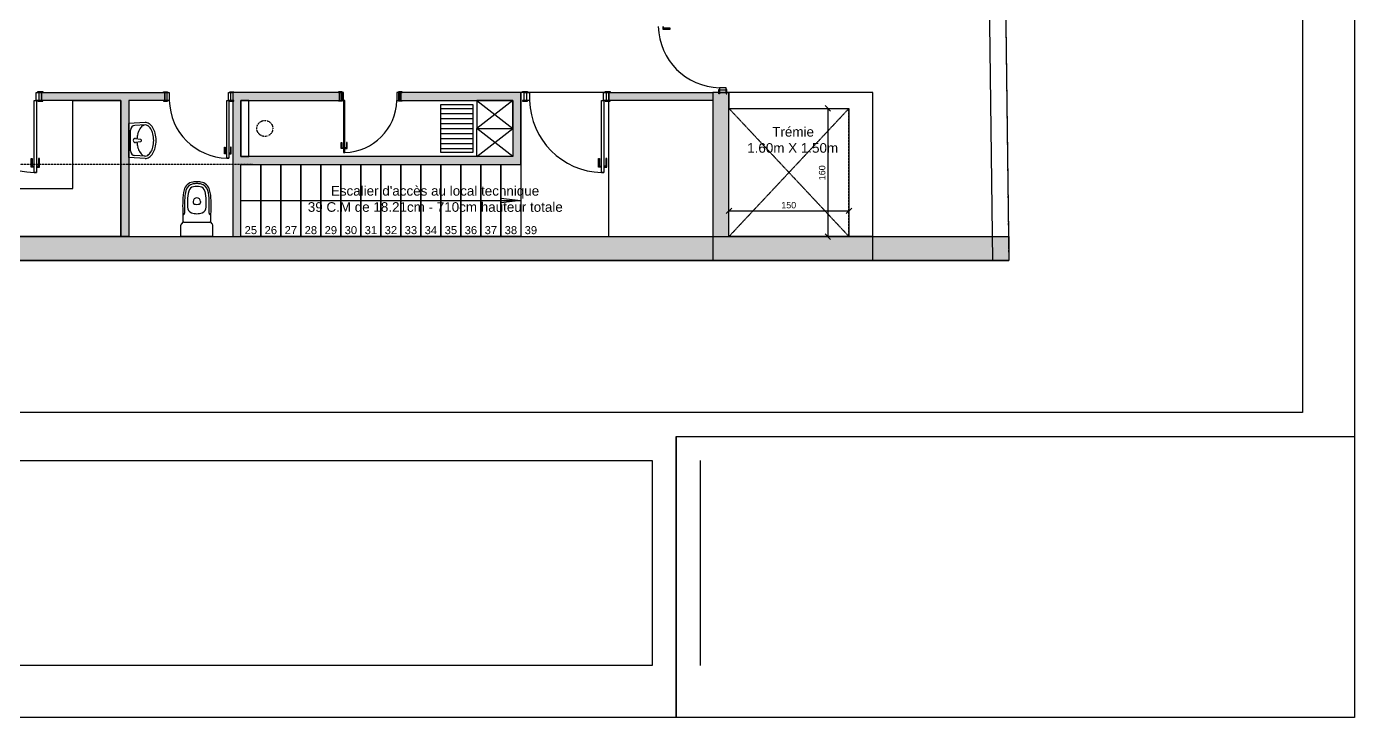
# Model space of a CAD drawing. Header units: millimetres. Extents: x 71819 to 78266, y 23672 to 38445.
# Drawn here: x 76607 to 78266, y 29923 to 30786 of the extents above; entities that cross this region are included whole.
import ezdxf
from ezdxf.enums import TextEntityAlignment as Align

# ---------------------------------------------------------------- set-up
doc = ezdxf.new("R2010")
doc.units = ezdxf.units.MM
doc.linetypes.add('CACHE', pattern=[0.375, 0.25, -0.125])
doc.linetypes.add('DASHED2', pattern=[0.375, 0.25, -0.125])
doc.layers.add('Plan Archi', color=8, linetype='Continuous')
doc.styles.get("Standard").update_dxf_attribs({"font": 'arial.ttf'})

msp = doc.modelspace()

# ---------------------------------------------------------------- hatches: boundary and pattern name
at = {"layer": 'Plan Archi'}
h = msp.add_hatch(color=256, dxfattribs=at)
h.dxf.hatch_style = 1
h.paths.add_polyline_path([(76734.4, 30693.3), (76734.4, 30523.3), (76724.4, 30523.3), (76724.4, 30693.3), (76625.4, 30693.3), (76625.4, 30703.3), (76779.4, 30703.3), (76779.4, 30693.3)])
h = msp.add_hatch(color=256, dxfattribs=at)
h.dxf.hatch_style = 1
h.paths.add_polyline_path([(76874.4, 30623.3), (76874.4, 30693.3), (76997.8, 30693.3), (76997.8, 30703.3), (76864.4, 30703.3), (76864.4, 30523.3), (76874.4, 30523.3), (76874.4, 30613.3), (77224.4, 30613.3), (77224.4, 30703.3), (77074.4, 30703.3), (77074.4, 30693.3), (77214.4, 30693.3), (77214.4, 30623.3)])
h = msp.add_hatch(color=256, dxfattribs=at)
h.dxf.hatch_style = 1
h.paths.add_polyline_path([(77334.4, 30703.3), (77464.4, 30703.3), (77464.4, 30693.3), (77334.4, 30693.3)])
for points in [[(77464.4, 30703.3), (77464.4, 30493.3), (77664.4, 30493.3), (77664.4, 30523.3), (77484.4, 30523.3), (77484.4, 30703.3)], [(74624.6, 30523.3), (77834.1, 30523.3), (77834.1, 30493.3), (74624.6, 30493.3)]]:
    msp.add_hatch(color=256, dxfattribs=at).paths.add_polyline_path(points)

# ---------------------------------------------------------------- linework, layer by layer
for p, q in [((77418.6, 30273.6), (77418.6, 29922.6)), ((77388.6, 30243.6), (77388.6, 29987.6)), ((77448.6, 30243.6), (77448.6, 29987.6))]:
    msp.add_line(p, q)
msp.add_lwpolyline([(78266.1, 33913.6), (78266.1, 29922.6), (72676.1, 29922.6), (72676.1, 33913.6)], close=True)
for points in [[(72741.1, 30303.6), (72741.1, 33848.6), (78201.1, 33848.6), (78201.1, 30303.6)], [(78201.1, 30303.6), (72741.1, 30303.6)], [(77418.6, 29922.6), (77418.6, 30273.6), (78266.1, 30273.6)], [(73102.5, 30243.6), (77388.6, 30243.6)], [(77388.6, 29987.6), (73102.5, 29987.6)], [(77388.6, 29987.6), (73107.8, 29987.6)]]:
    msp.add_lwpolyline(points)
at = {"layer": 'Plan Archi', "color": 0}
for p, q in [((77804.3, 32850.6), (77834.1, 30493.3)), ((77814.1, 30493.3), (77784.6, 32831)), ((75743.9, 30493.3), (77834.1, 30493.3)), ((77834.1, 30493.3), (77814.1, 30493.3))]:
    msp.add_line(p, q, dxfattribs=at)
at = {"layer": 'Plan Archi', "linetype": 'DASHED2'}
for p, q in [((77830, 30823.3), (77834.1, 30493.3)), ((76889.4, 30613.3), (76140.4, 30613.3)), ((77834.1, 30493.3), (74624.6, 30493.3))]:
    msp.add_line(p, q, dxfattribs=at)
at = {"layer": 'Plan Archi'}
for p, q in [((77401.7, 30785.5), (77401.7, 30782.2)), ((77402.7, 30783.4), (77402.7, 30785.5)), ((77401.7, 30782.2), (77410.8, 30782.2)), ((77410.8, 30783.4), (77402.7, 30783.4)), ((77410.8, 30782.2), (77410.8, 30783.4)), ((76618.6, 30693.3), (76618.6, 30703.3)), ((76618.6, 30703.3), (76621.8, 30703.3)), ((76620.8, 30703.4), (76620.8, 30704.3)), ((76620.8, 30704.3), (76627.1, 30704.3)), ((76627.1, 30703.4), (76620.8, 30703.4)), ((76621.8, 30703.3), (76621.8, 30693.3)), ((76622.2, 30693.3), (76622.2, 30703.3)), ((76622.2, 30703.3), (76625.4, 30703.3)), ((76625.4, 30693.3), (76625.4, 30703.3)), ((76625.4, 30703.3), (76779.4, 30703.3)), ((76625.4, 30703.3), (76625.4, 30693.3)), ((76627.1, 30704.3), (76627.1, 30703.4)), ((76777.8, 30703.4), (76777.8, 30704.1)), ((76777.8, 30704.1), (76782.9, 30704.1)), ((76782.9, 30703.4), (76777.8, 30703.4)), ((76779.4, 30703.3), (76779.4, 30693.3)), ((76779.4, 30693.3), (76779.4, 30703.3)), ((76779.4, 30703.3), (76782, 30703.3)), ((76782, 30703.3), (76782, 30693.3)), ((76782.4, 30693.3), (76782.4, 30703.3)), ((76782.4, 30703.3), (76784.9, 30703.3)), ((76782.9, 30704.1), (76782.9, 30703.4)), ((76784.9, 30703.3), (76784.9, 30693.3)), ((76858.9, 30693.3), (76858.9, 30703.3)), ((76858.9, 30703.3), (76861.5, 30703.3)), ((76860.8, 30703.4), (76860.8, 30704.1)), ((76860.8, 30704.1), (76865.8, 30704.1)), ((76865.8, 30703.4), (76860.8, 30703.4)), ((76861.5, 30703.3), (76861.5, 30693.3)), ((76861.9, 30693.3), (76861.9, 30703.3)), ((76861.9, 30703.3), (76864.4, 30703.3)), ((76864.4, 30703.3), (76864.4, 30693.3)), ((76997.8, 30703.3), (76864.4, 30703.3)), ((76864.4, 30703.3), (76864.4, 30523.3)), ((76865.8, 30704.1), (76865.8, 30703.4)), ((77001.1, 30704), (76996.6, 30704)), ((76996.6, 30704), (76996.6, 30703.4)), ((76996.6, 30703.4), (77001.1, 30703.4)), ((77000.1, 30703.3), (76997.8, 30703.3)), ((76997.8, 30703.3), (76997.8, 30693.3)), ((76997.8, 30693.3), (76997.8, 30703.3)), ((77000.1, 30693.3), (77000.1, 30703.3)), ((77002.8, 30703.3), (77000.5, 30703.3)), ((77000.5, 30703.3), (77000.5, 30693.3)), ((77001.1, 30703.4), (77001.1, 30704)), ((77002.8, 30693.3), (77002.8, 30703.3)), ((77071.8, 30703.3), (77069.5, 30703.3)), ((77069.5, 30703.3), (77069.5, 30693.3)), ((77075.9, 30704), (77071.3, 30704)), ((77071.3, 30704), (77071.3, 30703.4)), ((77071.3, 30703.4), (77075.9, 30703.4)), ((77071.8, 30693.3), (77071.8, 30703.3)), ((77074.4, 30703.3), (77072.1, 30703.3)), ((77072.1, 30703.3), (77072.1, 30693.3)), ((77074.4, 30693.3), (77074.4, 30703.3)), ((77224.4, 30703.3), (77074.4, 30703.3)), ((77074.4, 30703.3), (77074.4, 30693.3)), ((77075.9, 30703.4), (77075.9, 30704)), ((77224.4, 30613.3), (77224.4, 30703.3)), ((77334.4, 30703.3), (77224.4, 30703.3)), ((77224.4, 30703.3), (77224.4, 30523.3)), ((77226.4, 30703.4), (77226.4, 30704.3)), ((77226.4, 30704.3), (77232.6, 30704.3)), ((77232.6, 30703.4), (77226.4, 30703.4)), ((77228.4, 30693.3), (77228.4, 30703.3)), ((77228.4, 30703.3), (77231.6, 30703.3)), ((77231.6, 30703.3), (77231.6, 30693.3)), ((77232, 30693.3), (77232, 30703.3)), ((77232, 30703.3), (77235.2, 30703.3)), ((77232.6, 30704.3), (77232.6, 30703.4)), ((77235.2, 30703.3), (77235.2, 30693.3)), ((77327.6, 30693.3), (77327.6, 30703.3)), ((77327.6, 30703.3), (77330.8, 30703.3)), ((77329.8, 30703.4), (77329.8, 30704.3)), ((77329.8, 30704.3), (77336.1, 30704.3)), ((77336.1, 30703.4), (77329.8, 30703.4)), ((77330.8, 30703.3), (77330.8, 30693.3)), ((77331.2, 30693.3), (77331.2, 30703.3)), ((77331.2, 30703.3), (77334.4, 30703.3)), ((77334.4, 30703.3), (77464.4, 30703.3)), ((77334.4, 30693.3), (77334.4, 30703.3)), ((77334.4, 30703.3), (77334.4, 30693.3)), ((77334.4, 30523.3), (77334.4, 30703.3)), ((77336.1, 30704.3), (77336.1, 30703.4)), ((77464.4, 30703.3), (77464.4, 30693.3)), ((77464.4, 30703.3), (77464.4, 30493.3)), ((77484.4, 30703.3), (77464.4, 30703.3)), ((77471.6, 30701.6), (77471.6, 30706.9)), ((77471.6, 30706.9), (77472.4, 30706.9)), ((77472.4, 30701.6), (77471.6, 30701.6)), ((77472.4, 30706.9), (77472.4, 30701.6)), ((77480.8, 30709.1), (77472.5, 30709.1)), ((77472.5, 30709.1), (77472.5, 30706.4)), ((77472.5, 30706.4), (77480.8, 30706.4)), ((77480.8, 30706), (77472.5, 30706)), ((77472.5, 30706), (77472.5, 30703.3)), ((77472.5, 30703.3), (77480.8, 30703.3)), ((77480.8, 30706.4), (77480.8, 30709.1)), ((77480.8, 30703.3), (77480.8, 30706)), ((77481.7, 30706.9), (77481, 30706.9)), ((77481, 30706.9), (77481, 30701.6)), ((77481, 30701.6), (77481.7, 30701.6)), ((77481.7, 30701.6), (77481.7, 30706.9)), ((77664.4, 30703.3), (77484.4, 30703.3)), ((77484.4, 30703.3), (77484.4, 30683.3)), ((77484.4, 30523.3), (77484.4, 30703.3)), ((77664.4, 30523.3), (77664.4, 30703.3)), ((76616.2, 30603.3), (76616.2, 30693.3)), ((76616.2, 30693.3), (76618.9, 30693.3)), ((76621.8, 30693.3), (76618.6, 30693.3)), ((76625.4, 30693.3), (76618.6, 30693.3)), ((76618.9, 30693.3), (76618.9, 30603.3)), ((76620.8, 30693.1), (76620.8, 30692.2)), ((76627.1, 30693.1), (76620.8, 30693.1)), ((76620.8, 30692.2), (76627.1, 30692.2)), ((76625.3, 30693.3), (76621, 30693.3)), ((76724.4, 30693.3), (76625.4, 30693.3)), ((76627.1, 30692.2), (76627.1, 30693.1)), ((76664.4, 30583.3), (76664.4, 30693.3)), ((76664.4, 30693.3), (76724.4, 30693.3)), ((76724.4, 30523.3), (76724.4, 30693.3)), ((76724.4, 30693.3), (76724.4, 30523.3)), ((76734.4, 30693.3), (76734.4, 30523.3)), ((76779.4, 30693.3), (76734.4, 30693.3)), ((76777.8, 30693.1), (76777.8, 30692.4)), ((76782.9, 30693.1), (76777.8, 30693.1)), ((76777.8, 30692.4), (76782.9, 30692.4)), ((76782, 30693.3), (76779.4, 30693.3)), ((76784.9, 30693.3), (76782.4, 30693.3)), ((76782.9, 30692.4), (76782.9, 30693.1)), ((76857.1, 30621.1), (76857.1, 30693.3)), ((76857.1, 30693.3), (76859.2, 30693.3)), ((76861.5, 30693.3), (76858.9, 30693.3)), ((76864.4, 30693.3), (76858.9, 30693.3)), ((76859.2, 30693.3), (76859.2, 30621.1)), ((76860.8, 30693.1), (76860.8, 30692.4)), ((76865.8, 30693.1), (76860.8, 30693.1)), ((76860.8, 30692.4), (76865.8, 30692.4)), ((76864.3, 30693.3), (76860.9, 30693.3)), ((76865.8, 30692.4), (76865.8, 30693.1)), ((76874.4, 30623.3), (76874.4, 30693.3)), ((76874.4, 30693.3), (76997.8, 30693.3)), ((76884.4, 30693.3), (76874.4, 30693.3)), ((76874.4, 30693.3), (76874.4, 30623.3)), ((76884.4, 30623.3), (76884.4, 30693.3)), ((76996.6, 30692.5), (76996.6, 30693.2)), ((76996.6, 30693.2), (77001.1, 30693.2)), ((77001.1, 30692.5), (76996.6, 30692.5)), ((76997.8, 30693.3), (77002.8, 30693.3)), ((76997.9, 30693.3), (77001, 30693.3)), ((77000.5, 30693.3), (77002.8, 30693.3)), ((77001.1, 30693.2), (77001.1, 30692.5)), ((77002.6, 30693.3), (77002.6, 30628.3)), ((77004.5, 30693.3), (77002.6, 30693.3)), ((77004.5, 30628.3), (77004.5, 30693.3)), ((77069.5, 30693.3), (77071.8, 30693.3)), ((77071.3, 30692.5), (77071.3, 30693.2)), ((77071.3, 30693.2), (77075.9, 30693.2)), ((77075.9, 30692.5), (77071.3, 30692.5)), ((77072.1, 30693.3), (77074.4, 30693.3)), ((77074.4, 30693.3), (77214.4, 30693.3)), ((77075.9, 30693.2), (77075.9, 30692.5)), ((77124.4, 30688.3), (77164.4, 30688.3)), ((77124.4, 30628.3), (77124.4, 30688.3)), ((77164.4, 30688.3), (77164.4, 30628.3)), ((77169.4, 30693.3), (77214.4, 30658.3)), ((77214.4, 30693.3), (77169.4, 30658.3)), ((77214.4, 30693.3), (77169.4, 30693.3)), ((77169.4, 30693.3), (77169.4, 30658.3)), ((77214.4, 30693.3), (77214.4, 30623.3)), ((77214.4, 30658.3), (77214.4, 30693.3)), ((77214.4, 30658.3), (77214.4, 30693.3)), ((77226.4, 30693.1), (77226.4, 30692.2)), ((77232.6, 30693.1), (77226.4, 30693.1)), ((77226.4, 30692.2), (77232.6, 30692.2)), ((77231.6, 30693.3), (77228.4, 30693.3)), ((77235.2, 30693.3), (77232, 30693.3)), ((77232.6, 30692.2), (77232.6, 30693.1)), ((77325.2, 30603.3), (77325.2, 30693.3)), ((77325.2, 30693.3), (77327.9, 30693.3)), ((77330.8, 30693.3), (77327.6, 30693.3)), ((77334.4, 30693.3), (77327.6, 30693.3)), ((77327.9, 30693.3), (77327.9, 30603.3)), ((77329.8, 30693.1), (77329.8, 30692.2)), ((77336.1, 30693.1), (77329.8, 30693.1)), ((77329.8, 30692.2), (77336.1, 30692.2)), ((77334.3, 30693.3), (77330, 30693.3)), ((77464.4, 30693.3), (77334.4, 30693.3)), ((77336.1, 30692.2), (77336.1, 30693.1)), ((77164.4, 30682.7), (77124.4, 30682.7)), ((77164.4, 30676.4), (77124.4, 30676.4)), ((77164.4, 30670.2), (77124.4, 30670.2)), ((77484.4, 30683.3), (77634.4, 30683.3)), ((77634.4, 30683.3), (77634.4, 30523.3)), ((76755, 30665.8), (76734.4, 30664.6)), ((76734.4, 30621.9), (76734.4, 30664.6)), ((76736.4, 30630.5), (76736.4, 30656.1)), ((76755, 30662.8), (76742.1, 30662.1)), ((77164.4, 30663.9), (77124.4, 30663.9)), ((77164.4, 30657.7), (77124.4, 30657.7)), ((77164.4, 30651.4), (77124.4, 30651.4)), ((77169.4, 30623.3), (77214.4, 30658.3)), ((77214.4, 30623.3), (77169.4, 30658.3)), ((77169.4, 30658.3), (77214.4, 30658.3)), ((77169.4, 30623.3), (77169.4, 30658.3)), ((77169.4, 30658.3), (77214.4, 30658.3)), ((77214.4, 30658.3), (77214.4, 30623.3)), ((77214.4, 30658.3), (77214.4, 30623.3)), ((76734.4, 30643.3), (76734.4, 30643.3)), ((76734.4, 30643.3), (76734.4, 30643.3)), ((76734.4, 30643.3), (76734.4, 30643.3)), ((76734.4, 30643.3), (76734.4, 30643.3)), ((76734.4, 30643.3), (76734.4, 30643.3)), ((76734.4, 30643.3), (76734.4, 30643.3)), ((76734.4, 30643.3), (76734.4, 30643.3)), ((76734.4, 30643.3), (76734.4, 30643.3)), ((76734.4, 30643.3), (76734.4, 30643.3)), ((76734.4, 30643.3), (76734.4, 30643.3)), ((76734.4, 30643.3), (76734.4, 30643.3)), ((76734.4, 30643.3), (76734.4, 30643.3)), ((76734.4, 30643.3), (76734.4, 30643.3)), ((76734.4, 30643.3), (76734.4, 30643.3)), ((76734.4, 30643.3), (76734.4, 30643.3)), ((76734.4, 30643.3), (76734.4, 30643.3)), ((76734.4, 30643.3), (76734.4, 30643.3)), ((76734.4, 30643.3), (76734.4, 30643.3)), ((76734.4, 30643.3), (76734.4, 30643.3)), ((76734.4, 30643.3), (76734.4, 30643.3)), ((76734.4, 30643.3), (76734.4, 30643.3)), ((76734.4, 30643.3), (76734.4, 30643.3)), ((76734.4, 30643.3), (76734.4, 30643.3)), ((76734.4, 30643.3), (76734.4, 30643.3)), ((76734.4, 30643.3), (76734.4, 30643.3)), ((76734.4, 30643.3), (76734.4, 30643.3)), ((76734.4, 30643.3), (76734.4, 30643.3)), ((76734.4, 30643.3), (76734.4, 30643.3)), ((76734.4, 30643.3), (76734.4, 30643.3)), ((76734.4, 30643.3), (76734.4, 30643.3)), ((76734.4, 30643.3), (76734.4, 30643.3)), ((76734.4, 30643.3), (76734.4, 30643.3)), ((76734.4, 30643.3), (76734.4, 30643.3)), ((76734.4, 30643.3), (76734.4, 30643.3)), ((76734.4, 30643.3), (76734.4, 30643.3)), ((76734.4, 30643.3), (76734.4, 30643.3)), ((76734.4, 30643.3), (76734.4, 30643.3)), ((76734.4, 30643.3), (76734.4, 30643.3)), ((76734.4, 30643.3), (76734.4, 30643.3)), ((76734.4, 30643.3), (76734.4, 30643.3)), ((76734.4, 30643.3), (76734.4, 30643.3)), ((76734.4, 30643.3), (76734.4, 30643.3)), ((76734.4, 30643.3), (76734.4, 30643.3)), ((76734.4, 30643.3), (76734.4, 30643.3)), ((76734.4, 30643.3), (76734.4, 30643.3)), ((76734.4, 30643.3), (76734.4, 30643.3)), ((76734.4, 30643.3), (76734.4, 30643.3)), ((76734.4, 30643.3), (76734.4, 30643.3)), ((76734.4, 30643.3), (76734.4, 30643.3)), ((76734.4, 30643.3), (76734.4, 30643.3)), ((76734.4, 30643.3), (76734.4, 30643.3)), ((76742.6, 30645.9), (76748.9, 30645)), ((76748.9, 30641.5), (76742.6, 30640.6)), ((76749.7, 30644), (76749.7, 30642.5)), ((76853.9, 30626.5), (76853.9, 30635.1)), ((76853.9, 30635.1), (76855, 30635.1)), ((76855, 30635.1), (76855, 30627.4)), ((76861.3, 30635.1), (76861.3, 30627.4)), ((76862.4, 30635.1), (76861.3, 30635.1)), ((76862.4, 30626.5), (76862.4, 30635.1)), ((76999.7, 30633.1), (76999.7, 30640.9)), ((76999.7, 30640.9), (77000.7, 30640.9)), ((77000.7, 30640.9), (77000.7, 30633.9)), ((77006.3, 30640.9), (77006.3, 30633.9)), ((77007.3, 30640.9), (77006.3, 30640.9)), ((77007.3, 30633.1), (77007.3, 30640.9)), ((77164.4, 30645.2), (77124.4, 30645.2)), ((77164.4, 30638.9), (77124.4, 30638.9)), ((76612.3, 30610), (76612.3, 30620.7)), ((76612.3, 30620.7), (76613.7, 30620.7)), ((76613.7, 30620.7), (76613.7, 30611.1)), ((76621.5, 30620.7), (76621.5, 30611.1)), ((76622.8, 30620.7), (76621.5, 30620.7)), ((76622.8, 30610), (76622.8, 30620.7)), ((76755, 30620.8), (76734.4, 30621.9)), ((76755, 30623.8), (76742.1, 30624.5)), ((76856.9, 30626.5), (76853.9, 30626.5)), ((76855, 30627.4), (76857, 30627.4)), ((76859.2, 30621.1), (76857.1, 30621.1)), ((76857.1, 30621.1), (76859.2, 30621.1)), ((76861.3, 30627.4), (76859.2, 30627.4)), ((76859.3, 30626.5), (76862.4, 30626.5)), ((77214.4, 30623.3), (76874.4, 30623.3)), ((76874.4, 30623.3), (76884.4, 30623.3)), ((77002.4, 30633.1), (76999.7, 30633.1)), ((77000.7, 30633.9), (77002.5, 30633.9)), ((77002.6, 30628.3), (77004.5, 30628.3)), ((77004.5, 30628.3), (77002.6, 30628.3)), ((77006.3, 30633.9), (77004.5, 30633.9)), ((77004.6, 30633.1), (77007.3, 30633.1)), ((77164.4, 30632.7), (77124.4, 30632.7)), ((77164.4, 30628.3), (77124.4, 30628.3)), ((77214.4, 30623.3), (77169.4, 30623.3)), ((77321.3, 30610), (77321.3, 30620.7)), ((77321.3, 30620.7), (77322.7, 30620.7)), ((77322.7, 30620.7), (77322.7, 30611.1)), ((77330.5, 30620.7), (77330.5, 30611.1)), ((77331.8, 30620.7), (77330.5, 30620.7)), ((77331.8, 30610), (77331.8, 30620.7)), ((76616.1, 30610), (76612.3, 30610)), ((76613.7, 30611.1), (76616.2, 30611.1)), ((76618.9, 30603.3), (76616.2, 30603.3)), ((76616.2, 30603.3), (76618.9, 30603.3)), ((76621.5, 30611.1), (76619, 30611.1)), ((76619, 30610), (76622.8, 30610)), ((76874.4, 30523.3), (76874.4, 30613.3)), ((76874.4, 30613.3), (77224.4, 30613.3)), ((76874.4, 30613.3), (76899.4, 30613.3)), ((76874.4, 30523.3), (76874.4, 30613.3)), ((76899.4, 30613.3), (76899.4, 30523.3)), ((76899.4, 30613.3), (76924.4, 30613.3)), ((76899.4, 30523.3), (76899.4, 30613.3)), ((76924.4, 30613.3), (76924.4, 30523.3)), ((76924.4, 30613.3), (76949.4, 30613.3)), ((76924.4, 30523.3), (76924.4, 30613.3)), ((76949.4, 30613.3), (76949.4, 30523.3)), ((76949.4, 30613.3), (76974.4, 30613.3)), ((76949.4, 30523.3), (76949.4, 30613.3)), ((76974.4, 30613.3), (76974.4, 30523.3)), ((76974.4, 30613.3), (76999.4, 30613.3)), ((76974.4, 30523.3), (76974.4, 30613.3)), ((76999.4, 30613.3), (76999.4, 30523.3)), ((76999.4, 30613.3), (77024.4, 30613.3)), ((76999.4, 30523.3), (76999.4, 30613.3)), ((77024.4, 30613.3), (77024.4, 30523.3)), ((77024.4, 30613.3), (77049.4, 30613.3)), ((77024.4, 30523.3), (77024.4, 30613.3)), ((77049.4, 30613.3), (77049.4, 30523.3)), ((77049.4, 30613.3), (77074.4, 30613.3)), ((77049.4, 30523.3), (77049.4, 30613.3)), ((77074.4, 30613.3), (77074.4, 30523.3)), ((77074.4, 30613.3), (77099.4, 30613.3)), ((77074.4, 30523.3), (77074.4, 30613.3)), ((77099.4, 30613.3), (77099.4, 30523.3)), ((77099.4, 30613.3), (77124.4, 30613.3)), ((77099.4, 30523.3), (77099.4, 30613.3)), ((77124.4, 30613.3), (77124.4, 30523.3)), ((77124.4, 30613.3), (77149.4, 30613.3)), ((77124.4, 30523.3), (77124.4, 30613.3)), ((77149.4, 30613.3), (77149.4, 30523.3)), ((77149.4, 30613.3), (77174.4, 30613.3)), ((77149.4, 30523.3), (77149.4, 30613.3)), ((77174.4, 30613.3), (77174.4, 30523.3)), ((77174.4, 30613.3), (77199.4, 30613.3)), ((77174.4, 30523.3), (77174.4, 30613.3)), ((77199.4, 30613.3), (77199.4, 30523.3)), ((77199.4, 30613.3), (77224.4, 30613.3)), ((77199.4, 30523.3), (77199.4, 30613.3)), ((77224.4, 30613.3), (77224.4, 30523.3)), ((77325.1, 30610), (77321.3, 30610)), ((77322.7, 30611.1), (77325.2, 30611.1)), ((77327.9, 30603.3), (77325.2, 30603.3)), ((77325.2, 30603.3), (77327.9, 30603.3)), ((77330.5, 30611.1), (77328, 30611.1)), ((77328, 30610), (77331.8, 30610)), ((76466.8, 30583.3), (76664.4, 30583.3)), ((76874.4, 30568.3), (77224.4, 30568.3)), ((77199.4, 30571.2), (77224.4, 30568.3)), ((77224.4, 30568.3), (77199.4, 30565.4)), ((76803.5, 30551.2), (76801.8, 30549.4)), ((76814.7, 30567), (76814.7, 30565.7)), ((76824.1, 30567), (76824.1, 30565.7)), ((76835.3, 30551.2), (76837.1, 30549.4)), ((76799.4, 30523.3), (76799.4, 30537.4)), ((76803, 30541.3), (76835.8, 30541.3)), ((76839.4, 30523.3), (76839.4, 30537.4)), ((74624.6, 30523.3), (77834.1, 30523.3)), ((76724.4, 30523.3), (76406.8, 30523.3)), ((76734.4, 30523.3), (76724.4, 30523.3)), ((76839.4, 30523.3), (76799.4, 30523.3)), ((76864.4, 30523.3), (76874.4, 30523.3)), ((76899.4, 30523.3), (76874.4, 30523.3)), ((76924.4, 30523.3), (76899.4, 30523.3)), ((76949.4, 30523.3), (76924.4, 30523.3)), ((76974.4, 30523.3), (76949.4, 30523.3)), ((76999.4, 30523.3), (76974.4, 30523.3)), ((77024.4, 30523.3), (76999.4, 30523.3)), ((77049.4, 30523.3), (77024.4, 30523.3)), ((77074.4, 30523.3), (77049.4, 30523.3)), ((77099.4, 30523.3), (77074.4, 30523.3)), ((77124.4, 30523.3), (77099.4, 30523.3)), ((77149.4, 30523.3), (77124.4, 30523.3)), ((77174.4, 30523.3), (77149.4, 30523.3)), ((77199.4, 30523.3), (77174.4, 30523.3)), ((77224.4, 30523.3), (77199.4, 30523.3)), ((77224.4, 30523.3), (77334.4, 30523.3)), ((77664.4, 30523.3), (77484.4, 30523.3)), ((77634.4, 30523.3), (77664.4, 30523.3)), ((77664.4, 30493.3), (77664.4, 30523.3)), ((77834.1, 30523.3), (77834.1, 30493.3)), ((77834.1, 30493.3), (74624.6, 30493.3)), ((77464.4, 30493.3), (77664.4, 30493.3))]:
    msp.add_line(p, q, dxfattribs=at)
at = {"layer": 'Plan Archi', "color": 0, "linetype": 'ByBlock'}
for p, q in [((77611.5, 30679.8), (77604.5, 30686.8)), ((77487.9, 30558.9), (77480.9, 30551.9)), ((77630.9, 30551.9), (77637.9, 30558.9)), ((77604.5, 30526.8), (77611.5, 30519.8))]:
    msp.add_line(p, q, dxfattribs=at)
at = {"layer": 'Plan Archi', "linetype": 'CACHE'}
for p, q in [((77484.4, 30683.3), (77634.4, 30523.3)), ((77634.4, 30683.3), (77484.4, 30523.3)), ((77634.4, 30523.3), (77634.4, 30683.3))]:
    msp.add_line(p, q, dxfattribs=at)
at = {"layer": 'Plan Archi', "color": 6}
for p, q in [((77608, 30683.3), (77608, 30523.3)), ((77484.4, 30555.4), (77634.4, 30555.4))]:
    msp.add_line(p, q, dxfattribs=at)
at = {"layer": 'Plan Archi', "linetype": 'CACHE', "ltscale": 0.5}
msp.add_circle((76904.4, 30658.3), 10, dxfattribs=at)
at = {"layer": 'Plan Archi'}
for centre, radius, start, end in [((77474.6, 30787.7), 78.6, 181.5216, 268.4858), ((76618.7, 30695.7), 92.5, 181.5142, 268.4784), ((76859, 30695.2), 74.1, 181.5142, 268.4784), ((77002.7, 30695), 66.8, 271.5216, 358.4858), ((77327.7, 30695.7), 92.5, 181.5142, 268.4784), ((76742.4, 30656.1), 6, 93.1634, 180), ((76779, 30643.3), 34.5, 166.0767, 176.0698), ((76767.1, 30646.2), 22.3, 149.0995, 166.0767), ((76759.7, 30650.7), 13.6, 124.6866, 149.0995), ((76755, 30657.4), 5.33, 90, 124.6866), ((76755, 30657.4), 8.33, 55.3134, 90), ((76755, 30657.4), 5.33, 55.3134, 90), ((76750.3, 30650.7), 13.6, 30.9005, 55.3134), ((76750.3, 30650.7), 16.6, 30.9005, 55.3134), ((76742.8, 30646.2), 22.3, 13.9233, 30.9005), ((76731, 30643.3), 34.5, 360, 13.9233), ((76742.8, 30646.2), 25.3, 13.9233, 30.9005), ((76731, 30643.3), 37.5, 360, 13.9233), ((76734.4, 30643.3), 0.00001, 180, 270), ((76734.4, 30643.3), 0.00001, 90, 180), ((76734.4, 30643.3), 0.00001, 0, 90), ((76734.4, 30643.3), 0.00001, 270, 0), ((76734.4, 30643.3), 0.00001, 180, 270), ((76734.4, 30643.3), 0.00001, 270, 0), ((76734.4, 30643.3), 0.00001, 0, 90), ((76734.4, 30643.3), 0.00001, 90, 180), ((76734.4, 30643.3), 0.00001, 180, 270), ((76734.4, 30643.3), 0.00001, 90, 180), ((76734.4, 30643.3), 0.00001, 0, 90), ((76734.4, 30643.3), 0.00001, 180, 270), ((76734.4, 30643.3), 0.00001, 270, 0), ((76734.4, 30643.3), 0.00001, 0, 90), ((76734.4, 30643.3), 0.00001, 90, 180), ((76734.4, 30643.3), 0.00001, 180, 270), ((76734.4, 30643.3), 0.00001, 270, 0), ((76734.4, 30643.3), 0.00001, 270, 0), ((76734.4, 30643.3), 0.00001, 242.5342, 0), ((76734.4, 30643.3), 0.00001, 180, 242.5342), ((76734.4, 30643.3), 0.00001, 242.5342, 0), ((76734.4, 30643.3), 0.00001, 180, 242.5342), ((76734.4, 30643.3), 0.00001, 180, 242.5342), ((76734.4, 30643.3), 0.00001, 180, 242.5342), ((76734.4, 30643.3), 0.00001, 62.5342, 180), ((76734.4, 30643.3), 0.00001, 0, 62.5342), ((76734.4, 30643.3), 0.00001, 62.5342, 180), ((76734.4, 30643.3), 0.00001, 0, 62.5342), ((76734.4, 30643.3), 0.00001, 62.5342, 180), ((76734.4, 30643.3), 0.00001, 242.5342, 0), ((76734.4, 30643.3), 0.00001, 180, 242.5342), ((76734.4, 30643.3), 0.00001, 62.5342, 180), ((76734.4, 30643.3), 0.00001, 0, 62.5342), ((76734.4, 30643.3), 0.00003, 62.5342, 180), ((76734.4, 30643.3), 0.00003, 62.5342, 180), ((76734.4, 30643.3), 0.00003, 0, 62.5342), ((76734.4, 30643.3), 0.00003, 242.5342, 0), ((76734.4, 30643.3), 0.00003, 180, 242.5342), ((76742.6, 30643.3), 2.66, 90, 270), ((76779, 30643.3), 34.5, 183.9602, 193.9233), ((76767.1, 30640.3), 22.3, 193.9233, 210.9005), ((76748.7, 30644), 1, 0, 81.2509), ((76748.7, 30642.5), 1, 278.2281, 0), ((76742.8, 30640.3), 22.3, 329.0995, 346.0767), ((76731, 30643.3), 34.5, 346.0767, 0), ((76742.8, 30640.3), 25.3, 329.0995, 346.0767), ((76731, 30643.3), 37.5, 346.0767, 0), ((76742.4, 30630.5), 6, 180, 266.8366), ((76759.7, 30635.9), 13.6, 210.9005, 235.3134), ((76755, 30629.1), 5.33, 235.3134, 270), ((76755, 30629.1), 5.33, 270, 304.6866), ((76755, 30629.1), 8.33, 270, 304.6866), ((76750.3, 30635.9), 13.6, 304.6866, 329.0995), ((76750.3, 30635.9), 16.6, 304.6866, 329.0995), ((76816.4, 30578.1), 13.4, 98.8162, 165.4605), ((76816.4, 30578.1), 11, 98.8162, 165.4605), ((76816.4, 30578.1), 7.4, 98.8162, 165.4605), ((76819.4, 30558.8), 33, 90, 98.8162), ((76819.4, 30558.8), 30.6, 90, 98.8162), ((76819.4, 30558.8), 27, 90, 98.8162), ((76819.4, 30558.8), 33, 81.1838, 90), ((76819.4, 30558.8), 30.6, 81.1838, 90), ((76819.4, 30558.8), 27, 81.1838, 90), ((76822.4, 30578.1), 7.4, 14.5395, 81.1838), ((76822.4, 30578.1), 11, 14.5395, 81.1838), ((76822.4, 30578.1), 13.4, 14.5395, 81.1838), ((76856.7, 30567.7), 55, 165.4605, 179.2905), ((77351.7, 30561.6), 550, 179.2905, 182.1362), ((76856.7, 30567.7), 52.6, 165.4605, 179.2905), ((77351.7, 30561.6), 547.6, 179.2905, 180.9364), ((76856.7, 30567.7), 49, 165.4605, 179.2905), ((77351.7, 30561.6), 544, 179.2905, 180.1648), ((76819.4, 30567), 4.7, 90, 180), ((76819.4, 30567), 4.7, 360, 90), ((76782.2, 30567.7), 49, 0.7095, 14.5395), ((76287.2, 30561.6), 544, 359.8352, 0.7095), ((76782.2, 30567.7), 52.6, 0.7095, 14.5395), ((76287.2, 30561.6), 547.6, 359.0636, 0.7095), ((76782.2, 30567.7), 55, 0.7095, 14.5395), ((76287.2, 30561.6), 550, 357.8638, 0.7095), ((76802.1, 30552.6), 2, 315, 0.9364), ((76815.2, 30560), 7.5, 180.1648, 250.016), ((76819.4, 30571.8), 20, 250.016, 270), ((76816.7, 30565.7), 2, 180, 260.2849), ((76819.4, 30581.5), 18, 260.2849, 270), ((76819.4, 30581.5), 18, 270, 279.7151), ((76819.4, 30571.8), 20, 270, 289.984), ((76822.1, 30565.7), 2, 279.7151, 0), ((76823.7, 30560), 7.5, 289.984, 359.8352), ((76836.7, 30552.6), 2, 179.0636, 225), ((76801.3, 30537.4), 1.9, 124.9372, 180), ((76799.7, 30539.7), 1, 304.9372, 343.7848), ((76803, 30538.8), 2.5, 90, 163.7848), ((76835.8, 30538.8), 2.5, 16.2152, 90), ((76839.2, 30539.7), 1, 196.2152, 235.0628), ((76837.5, 30537.4), 1.9, 0, 55.0628)]:
    msp.add_arc(centre, radius, start, end, dxfattribs=at)

# ---------------------------------------------------------------- texts
at = {"layer": 'Plan Archi', "linetype": 'ByBlock'}
for s, height, rotation, p in [('Trémie', 12, 360, (77538.5, 30648.1)), ('1.60m X 1.50m', 12, 360, (77507.2, 30628)), ('160', 8, 90, (77604.8, 30593.6)), ("Escalier d'accès au local technique", 12, 360, (76986.9, 30574.4)), ('39 C.M de 18.21cm - 710cm hauteur totale', 12, 360, (76958.1, 30554.2))]:
    msp.add_text(s, height=height, rotation=rotation, dxfattribs=at).set_placement(p)
msp.add_text('150', height=8, dxfattribs=at).set_placement((77549.8, 30558.5))
at = {"layer": 'Plan Archi'}
for s, p in [('25', (76886.9, 30523.3)), ('26', (76911.9, 30523.3)), ('27', (76936.9, 30523.3)), ('28', (76961.9, 30523.3)), ('29', (76986.9, 30523.3)), ('30', (77011.9, 30523.3)), ('31', (77036.9, 30523.3)), ('32', (77061.9, 30523.3)), ('33', (77086.9, 30523.3)), ('34', (77111.9, 30523.3)), ('35', (77136.9, 30523.3)), ('36', (77161.9, 30523.3)), ('37', (77186.9, 30523.3)), ('38', (77211.9, 30523.3)), ('39', (77236.9, 30523.3))]:
    msp.add_text(s, height=10, dxfattribs=at).set_placement(p, align=Align.BOTTOM_CENTER)

doc.saveas('drawing.dxf')
